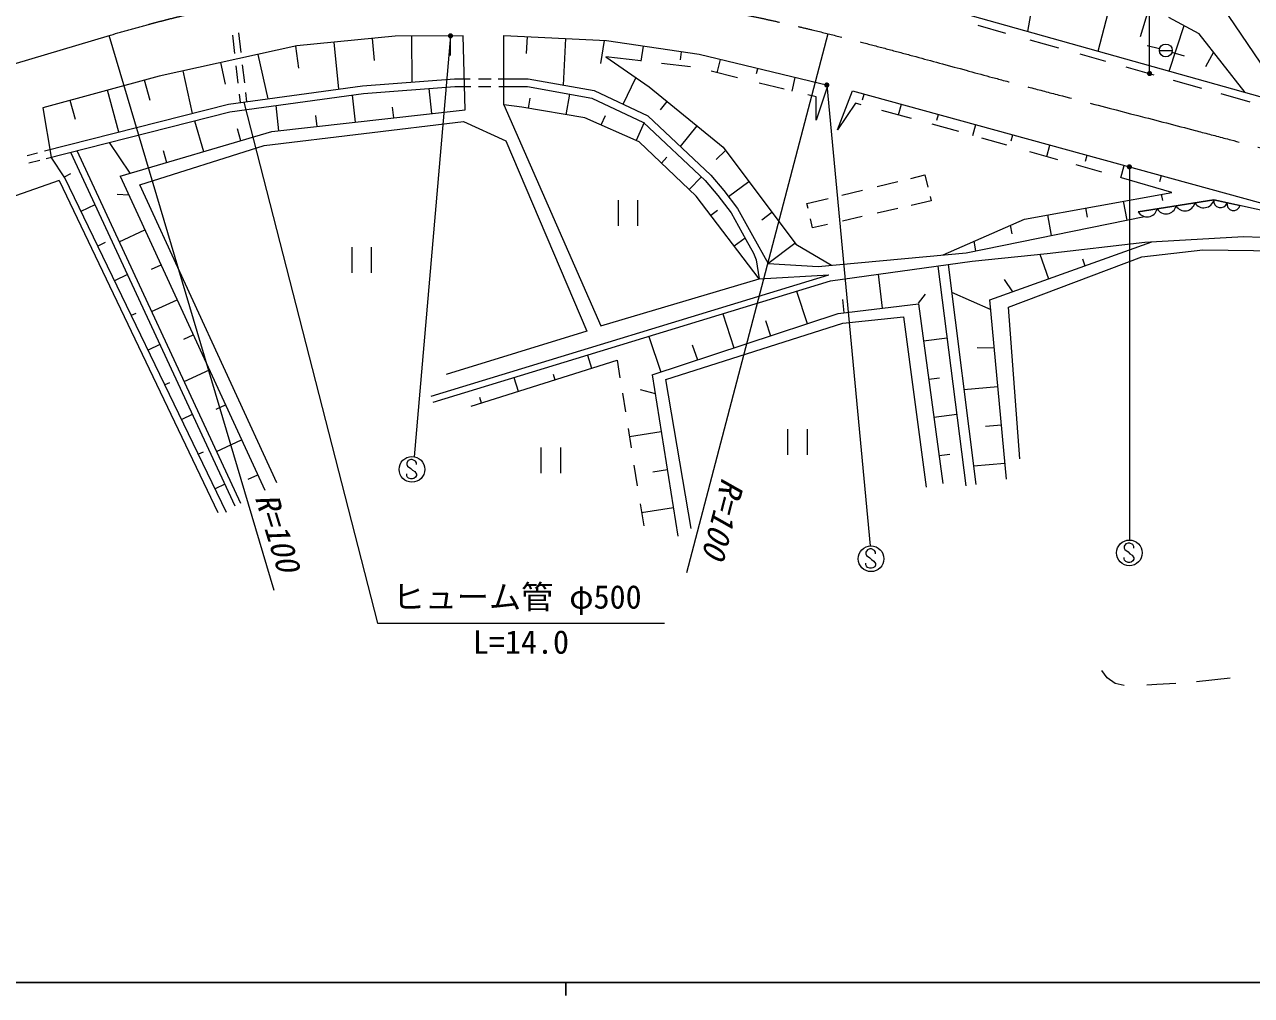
# Model space of a CAD drawing. Units: millimetres, scale not verified. Extents: x 40000 to 680000, y 20000 to 380000.
# Drawn here: x 225858 to 321383, y 204000 to 279614 of the extents above; entities that cross this region are included whole.
import ezdxf
from ezdxf.enums import TextEntityAlignment as Align

# ---------------------------------------------------------------- set-up
doc = ezdxf.new("R2010")
doc.units = ezdxf.units.MM
doc.header["$LTSCALE"] = 1000
doc.linetypes.add('CHAIN', pattern=[18.5, 12, -1.5, 3.5, -1.5])
for name, color, linetype, lineweight in [('M-BGD', 7, 'Continuous', 13), ('M-BMK', 2, 'CHAIN', 13), ('M-STR-HTXT', 7, 'Continuous', 13), ('M-STR-STR3', 7, 'Continuous', 13), ('M-STR-STRC', 7, 'Continuous', 13), ('M-TTL-BAND', 7, 'Continuous', 25)]:
    doc.layers.add(name, color=color, linetype=linetype, lineweight=lineweight)
doc.styles.add('ＭＳ ゴシック', font='')
doc.styles.get('ＭＳ ゴシック').set_extended_font_data('MS Gothic')

# ---------------------------------------------------------------- blocks, each defined once
blk = doc.blocks.new('filled_dot')
at = {"color": 0, "linetype": 'Continuous', "lineweight": -2, "const_width": 1.25}
blk.add_lwpolyline([(-0.625, 0, 1), (0.625, 0, 1)], format="xyb", close=True, dxfattribs=at)

msp = doc.modelspace()

# ---------------------------------------------------------------- linework, layer by layer
at = {"layer": 'M-BGD'}
for p, q in [((288690, 283379), (329531, 271894)), ((303983, 279078), (304613, 282805)), ((318471, 281988), (323659, 274268)), ((309453, 277540), (310539, 281749)), ((312745, 278683), (313365, 280742)), ((317315, 278881), (314960, 280174)), ((242524, 278972), (242702, 277427)), ((300073, 279557), (302244, 278947)), ((314987, 275984), (316137, 279528)), ((245299, 235541), (232445, 278759)), ((242043, 278779), (242206, 277366)), ((254708, 278702), (247057, 277945)), ((250318, 274580), (249957, 278232)), ((253112, 276814), (252943, 278527)), ((260008, 278742), (254708, 278702)), ((256048, 275130), (256021, 278712)), ((259032, 277206), (259021, 278734)), ((260168, 272964), (260008, 278742)), ((263165, 273365), (263173, 278760)), ((263173, 278760), (271158, 278365)), ((264943, 277368), (265008, 278669)), ((267825, 274891), (268004, 278521)), ((270732, 276570), (271001, 278372)), ((271158, 278365), (278391, 277297)), ((304120, 278419), (306354, 277792)), ((320899, 274321), (317315, 278881)), ((247057, 277945), (236338, 275594)), ((244818, 273830), (244060, 277287)), ((247208, 276218), (246991, 277930)), ((271118, 277100), (274478, 274768)), ((273849, 276774), (271118, 277100)), ((273874, 276771), (274047, 277938)), ((276922, 276873), (277014, 277500)), ((278391, 277297), (288391, 274886)), ((308014, 277325), (310018, 276762)), ((314233, 277714), (313263, 277964)), ((314216, 277597), (315216, 277597)), ((315193, 277454), (316153, 277164)), ((318427, 277466), (317800, 276324)), ((241500, 274957), (241130, 276645)), ((242318, 276395), (242473, 275050)), ((242813, 276465), (242974, 275068)), ((277717, 276312), (275443, 276584)), ((279783, 275853), (280036, 276901)), ((282859, 275810), (282952, 276198)), ((311607, 276316), (313773, 275707)), ((236338, 275594), (227292, 273123)), ((235637, 273705), (235206, 275284)), ((238925, 272695), (238200, 276002)), ((252175, 274833), (259331, 275381)), ((259331, 275381), (260553, 275381)), ((261201, 275381), (262196, 275381)), ((262734, 275381), (265062, 275381)), ((265062, 275381), (270209, 274468)), ((272459, 273407), (273462, 275473)), ((281371, 275466), (279310, 275969)), ((285613, 274433), (285869, 275494)), ((315283, 275283), (317502, 274659)), ((233201, 271240), (232312, 274494)), ((241734, 273410), (252175, 274833)), ((241849, 272820), (252239, 274237)), ((242572, 274195), (242648, 273534)), ((243059, 274333), (243143, 273602)), ((252239, 274237), (259353, 274781)), ((257339, 274627), (257556, 272673)), ((259353, 274781), (260600, 274781)), ((261201, 274781), (262172, 274781)), ((262781, 274781), (265009, 274781)), ((265009, 274781), (270026, 273892)), ((268293, 274199), (268013, 272591)), ((270209, 274468), (274383, 272499)), ((274478, 274768), (280248, 270064)), ((285013, 274579), (283051, 275057)), ((288391, 274886), (287482, 272159)), ((289161, 271409), (290310, 274456)), ((290310, 274456), (325225, 264866)), ((291107, 273744), (291233, 274203)), ((318993, 274240), (321249, 273606)), ((227412, 269768), (241734, 273410)), ((229825, 272214), (229418, 273704)), ((245412, 273306), (245629, 271348)), ((251359, 274117), (251593, 272011)), ((263165, 273365), (270718, 256146)), ((264570, 273190), (263165, 273365)), ((265191, 273872), (265057, 273105)), ((270026, 273892), (274042, 271997)), ((275380, 272977), (275897, 273611)), ((287482, 273977), (286851, 274131)), ((287482, 272159), (287482, 273977)), ((290559, 273482), (289161, 271409)), ((291005, 273360), (290559, 273482)), ((293895, 272569), (294125, 273408)), ((227292, 273123), (227928, 269280)), ((227550, 269184), (241849, 272820)), ((245105, 271290), (260168, 272964)), ((248518, 272519), (248611, 271679)), ((254481, 273181), (254574, 272342)), ((269470, 272337), (264570, 273190)), ((273701, 270481), (269470, 272337)), ((271053, 272514), (270732, 271784)), ((274383, 272499), (279290, 267885)), ((294923, 272287), (292612, 272920)), ((296892, 272155), (297018, 272613)), ((233299, 267815), (245105, 271290)), ((239098, 272120), (239801, 269729)), ((242405, 271508), (242679, 270576)), ((244512, 270190), (260041, 272074)), ((260041, 272074), (263319, 270558)), ((274092, 271973), (273479, 270578)), ((274042, 271997), (278853, 267472)), ((276918, 270115), (278222, 271716)), ((298587, 271284), (296514, 271852)), ((299681, 270983), (299911, 271819)), ((232441, 270428), (234046, 268035)), ((263319, 270558), (269629, 255726)), ((278144, 266251), (273701, 270481)), ((302336, 270222), (300398, 270777)), ((302678, 270566), (302804, 271024)), ((226058, 269424), (226860, 269628)), ((229446, 269666), (242229, 242119)), ((229939, 269792), (242683, 242330)), ((234842, 267117), (244512, 270190)), ((236649, 269814), (236923, 268882)), ((279714, 269099), (280444, 269802)), ((280248, 270064), (285901, 262515)), ((306304, 269085), (304128, 269708)), ((305450, 269329), (305697, 270230)), ((308464, 268977), (308590, 269435)), ((226203, 268842), (227037, 269054)), ((228983, 267666), (227928, 269280)), ((275875, 269280), (275441, 268824)), ((309725, 268104), (307727, 268677)), ((311218, 267676), (311483, 268640)), ((228545, 267475), (193790, 255297)), ((228545, 267475), (240915, 241614)), ((229448, 267977), (228949, 267735)), ((241595, 241623), (228983, 267666)), ((233299, 267815), (244568, 243348)), ((278559, 267748), (277614, 266755)), ((278853, 267472), (279829, 266307)), ((279290, 267885), (280298, 266682)), ((294854, 267629), (295958, 267897)), ((295958, 267897), (296185, 266945)), ((315185, 266539), (311255, 267665)), ((314249, 267387), (314375, 267846)), ((245495, 243925), (234842, 267117)), ((280298, 266682), (281370, 265285)), ((280657, 266214), (282242, 267401)), ((289492, 266325), (291092, 266714)), ((292242, 266994), (293840, 267383)), ((303721, 264466), (315185, 266539)), ((231343, 265579), (230250, 265049)), ((233075, 266405), (233976, 266347)), ((272094, 263941), (272094, 265941)), ((273594, 265941), (273594, 263941)), ((283044, 259799), (278144, 266251)), ((279829, 266307), (280867, 264955)), ((286772, 265664), (288428, 266067)), ((286857, 265299), (286772, 265664)), ((296441, 265872), (294889, 265520)), ((296355, 266234), (296441, 265872)), ((311700, 264376), (311431, 265860)), ((318457, 265965), (312563, 265015)), ((312563, 265015), (318457, 265965)), ((314472, 265906), (314383, 266394)), ((325046, 264513), (318457, 265965)), ((318457, 265965), (320494, 265516)), ((279803, 265122), (279295, 264736)), ((280867, 264955), (282015, 262881)), ((281370, 265285), (282540, 263173)), ((283253, 264410), (284040, 264999)), ((291070, 264653), (289541, 264306)), ((293847, 265283), (292245, 264920)), ((299181, 261843), (313065, 264652)), ((305818, 263185), (305527, 264793)), ((308607, 264621), (308479, 265326)), ((287212, 263777), (287049, 264476)), ((288377, 264042), (287212, 263777)), ((297393, 261677), (303721, 264466)), ((302746, 263311), (302625, 263983)), ((233229, 262700), (235231, 263622)), ((281955, 262989), (281109, 262346)), ((282015, 262881), (282613, 261811)), ((282540, 263173), (283747, 261013)), ((299935, 261995), (299801, 262738)), ((301020, 258173), (313631, 262697)), ((313091, 262666), (320762, 263107)), ((320762, 263107), (328440, 262791)), ((232130, 262626), (231558, 262349)), ((251356, 260275), (251356, 262275)), ((252856, 262275), (252856, 260275)), ((282613, 261811), (282820, 261280)), ((283723, 261014), (285838, 262598)), ((285901, 262515), (288681, 260872)), ((287640, 260775), (299181, 261843)), ((299625, 261176), (305475, 261783)), ((305475, 261783), (313091, 262666)), ((312851, 261517), (317596, 262076)), ((317596, 262076), (327831, 261936)), ((235747, 260557), (236486, 260897)), ((282820, 261280), (283044, 259799)), ((283747, 261013), (287640, 260775)), ((288613, 259648), (299625, 261176)), ((296970, 260807), (299141, 243692)), ((297763, 260917), (299934, 243792)), ((302477, 257609), (312851, 261517)), ((304905, 261724), (305590, 259812)), ((308224, 261355), (308414, 260825)), ((233869, 260135), (232865, 259649)), ((257519, 250680), (288467, 260126)), ((283044, 259799), (288467, 260126)), ((292326, 260163), (292635, 257523)), ((257665, 250202), (288613, 259648)), ((270718, 256146), (283044, 259799)), ((302126, 259759), (302766, 258799)), ((235755, 257258), (237741, 258172)), ((285953, 258836), (286786, 256320)), ((289534, 258212), (289656, 257174)), ((295986, 258622), (295441, 257916)), ((298037, 258759), (301090, 257412)), ((302304, 244200), (301020, 258173)), ((234530, 257122), (234173, 256949)), ((274730, 252328), (289207, 257121)), ((280213, 257084), (281090, 254434)), ((289207, 257121), (295449, 257854)), ((295449, 257854), (297363, 243876)), ((303360, 245793), (302477, 257609)), ((275797, 251958), (289558, 256357)), ((283545, 256564), (283938, 255377)), ((289558, 256357), (294294, 256857)), ((294294, 256857), (296062, 243581)), ((238257, 255107), (238995, 255447)), ((269629, 255726), (258689, 252366)), ((274472, 255331), (275394, 252548)), ((297682, 255195), (295848, 254944)), ((236395, 254692), (235481, 254249)), ((277849, 254678), (278242, 253491)), ((300021, 254467), (301365, 254425)), ((260628, 249902), (271988, 253475)), ((269684, 253870), (270004, 252851)), ((271988, 253475), (272210, 252099)), ((238281, 251815), (240250, 252722)), ((267003, 252393), (267142, 251951)), ((274730, 252328), (276735, 239768)), ((237145, 251722), (236788, 251549)), ((263945, 252118), (264281, 251051)), ((277749, 240378), (275797, 251958)), ((297084, 252085), (296254, 251972)), ((298996, 251194), (301639, 251437)), ((261280, 250593), (261419, 250151)), ((272403, 250902), (272636, 249456)), ((273785, 251195), (274960, 250889)), ((240766, 249657), (241505, 249997)), ((238921, 249249), (238096, 248849)), ((298437, 249242), (296661, 248999)), ((300673, 248336), (301914, 248450)), ((272846, 248151), (273087, 246658)), ((272947, 247529), (275433, 247926)), ((285281, 246103), (285281, 248103)), ((286781, 248103), (286781, 246103)), ((240807, 246373), (242760, 247273)), ((266075, 244680), (266075, 246680)), ((267575, 246680), (267575, 244680)), ((239761, 246322), (239404, 246149)), ((297898, 246141), (297068, 246027)), ((243276, 244207), (244015, 244548)), ((273305, 245307), (273565, 243689)), ((274774, 244783), (275906, 244964)), ((299751, 245238), (302188, 245462)), ((241447, 243806), (240711, 243449)), ((273792, 242284), (274068, 240568)), ((273901, 241606), (276379, 242001)), ((310140, 228732), (309726, 229319)), ((310761, 228284), (310140, 228732)), ((319735, 228717), (317113, 228420)), ((311460, 228144), (310761, 228284)), ((314005, 228215), (313237, 228167)), ((315495, 228296), (314005, 228215))]:
    msp.add_line(p, q, dxfattribs=at)
msp.add_circle((314716, 277597), 500, dxfattribs=at)
for centre, radius, start, end in [((316198, 265912), 807, 211.50211, 346.79205), ((317671, 266149), 807, 211.50211, 346.79205), ((318971, 265874), 522, 169.98856, 345.16669), ((319989, 265649), 522, 169.98856, 345.16669), ((313251, 265437), 807, 211.50211, 346.79205), ((314724, 265674), 807, 211.50211, 346.79205)]:
    msp.add_arc(centre, radius, start, end, dxfattribs=at)
at = {"layer": 'M-BMK'}
msp.add_line((203778, 270233), (232563, 278794), dxfattribs=at)
for points, knots in [([(232563, 278794), (234588, 279372), (236614, 279950), (238665, 280418), (241076, 280969), (243522, 281368), (245977, 281691), (249371, 282136), (252783, 282435), (256201, 282575), (256771, 282598), (257341, 282617), (257911, 282631), (258481, 282645), (259051, 282655), (259621, 282660), (260192, 282666), (260762, 282667), (261332, 282663), (262444, 282654), (263555, 282622), (264665, 282574), (265776, 282526), (266885, 282462), (267994, 282383), (268941, 282315), (269888, 282235), (270835, 282155)], [0, 0, 0, 0, 1, 1, 1, 2, 2, 2, 3, 3, 3, 4, 4, 4, 5, 5, 5, 6, 6, 6, 7, 7, 7, 8, 8, 8, 9, 9, 9, 9]), ([(272822, 281931), (273002, 281902), (273182, 281872), (273362, 281845), (273673, 281800), (273986, 281763), (274298, 281722), (274610, 281681), (274922, 281635), (275233, 281589), (275661, 281524), (276089, 281457), (276516, 281388), (276943, 281319), (277370, 281247), (277796, 281173), (278223, 281098), (278649, 281022), (279074, 280943), (281787, 280442), (284483, 279850), (287165, 279202), (292111, 278008), (297008, 276624), (301921, 275305), (307868, 273709), (313839, 272209), (319789, 270628), (328770, 268241), (337702, 265668), (346695, 263323), (352056, 261926), (357440, 260609), (362775, 259119), (364001, 258777), (365223, 258426), (366449, 258086), (366654, 258029), (366858, 257973), (367063, 257919), (367385, 257835), (367709, 257757), (368033, 257679)], [0, 0, 0, 0, 1, 1, 1, 2, 2, 2, 3, 3, 3, 4, 4, 4, 5, 5, 5, 6, 6, 6, 7, 7, 7, 8, 8, 8, 9, 9, 9, 10, 10, 10, 11, 11, 11, 12, 12, 12, 13, 13, 13, 14, 14, 14, 14])]:
    msp.add_open_spline(points, degree=3, knots=knots, dxfattribs=at)
at = {"layer": 'M-STR-HTXT'}
msp.add_line((288398, 278890), (277384, 236925), dxfattribs=at)
at = {"layer": 'M-STR-STR3'}
for p, q in [((242938, 273574), (253350, 233001)), ((253350, 233001), (275688, 233001))]:
    msp.add_line(p, q, dxfattribs=at)
at = {"layer": 'M-STR-STRC'}
for p, q in [((313452, 275797), (313452, 308519)), ((259021, 278734), (256189, 245956)), ((288319, 274904), (291690, 239007)), ((311877, 268532), (311877, 239466)), ((255738, 245667), (255614, 245483)), ((255930, 245733), (255738, 245667)), ((256051, 245731), (255930, 245733)), ((256301, 245612), (256051, 245731)), ((256364, 245480), (256301, 245612)), ((255614, 245483), (255617, 245351)), ((255617, 244503), (255614, 244625)), ((255617, 245351), (255680, 245222)), ((255680, 245222), (255935, 245041)), ((255935, 245041), (256064, 244909)), ((256064, 244909), (256243, 244793)), ((256243, 244793), (256370, 244593)), ((256364, 245351), (256364, 245480)), ((256370, 244593), (256364, 244482)), ((255656, 244401), (255617, 244503)), ((255740, 244290), (255656, 244401)), ((255927, 244230), (255740, 244290)), ((256062, 244230), (255927, 244230)), ((256162, 244259), (256062, 244230)), ((256304, 244351), (256162, 244259)), ((256364, 244482), (256304, 244351)), ((311593, 239163), (311469, 238979)), ((311469, 238979), (311471, 238847)), ((311471, 238847), (311535, 238718)), ((311785, 239229), (311593, 239163)), ((311906, 239226), (311785, 239229)), ((312156, 239108), (311906, 239226)), ((312219, 238976), (312156, 239108)), ((312219, 238847), (312219, 238976)), ((291482, 238707), (291358, 238523)), ((291358, 238523), (291361, 238391)), ((291361, 238391), (291424, 238262)), ((291424, 238262), (291680, 238081)), ((291674, 238773), (291482, 238707)), ((291795, 238770), (291674, 238773)), ((291680, 238081), (291809, 237949)), ((292046, 238652), (291795, 238770)), ((291809, 237949), (291988, 237833)), ((292109, 238520), (292046, 238652)), ((292109, 238391), (292109, 238520)), ((311471, 237999), (311469, 238120)), ((311511, 237896), (311471, 237999)), ((311595, 237786), (311511, 237896)), ((311535, 238718), (311790, 238536)), ((311790, 238536), (311919, 238405)), ((311919, 238405), (312098, 238289)), ((312098, 238289), (312225, 238089)), ((312219, 237978), (312159, 237846)), ((312225, 238089), (312219, 237978)), ((291361, 237543), (291358, 237664)), ((291400, 237441), (291361, 237543)), ((291485, 237330), (291400, 237441)), ((291672, 237269), (291485, 237330)), ((291806, 237269), (291672, 237269)), ((291906, 237298), (291806, 237269)), ((292048, 237391), (291906, 237298)), ((291988, 237833), (292114, 237633)), ((292109, 237522), (292048, 237391)), ((292114, 237633), (292109, 237522)), ((311782, 237725), (311595, 237786)), ((311916, 237725), (311782, 237725)), ((312017, 237754), (311916, 237725)), ((312159, 237846), (312017, 237754))]:
    msp.add_line(p, q, dxfattribs=at)
for centre in [(256021, 244970), (291766, 238010), (311876, 238466)]:
    msp.add_circle(centre, 1000, dxfattribs=at)
at = {"layer": 'M-TTL-BAND'}
for p, q in [((40000, 205000), (579000, 205000)), ((268000, 205000), (268000, 204000))]:
    msp.add_line(p, q, dxfattribs=at)

# ---------------------------------------------------------------- block references
at = {"layer": 'M-STR-STRC', "xscale": 160, "yscale": 160}
for p, rotation in [((259021, 278734), 265.1), ((288319, 274904), 275.4), ((313452, 275797), 90), ((311877, 268532), 270)]:
    msp.add_blockref('filled_dot', p, dxfattribs=dict(at, rotation=rotation))

# ---------------------------------------------------------------- texts
at = {"layer": 'M-BGD', "style": 'ＭＳ ゴシック', "oblique": 15}
msp.add_text('R=100', height=1833, rotation=287.049, dxfattribs=at).set_placement((244653, 243072), align=Align.MIDDLE_LEFT)
at = {"layer": 'M-STR-HTXT', "style": 'ＭＳ ゴシック', "oblique": 15}
msp.add_text('R=100', height=1833, rotation=255.563, dxfattribs=at).set_placement((281054, 244172), align=Align.MIDDLE_LEFT)
at = {"layer": 'M-STR-STR3', "style": 'ＭＳ ゴシック'}
for s, p in [('ヒューム管 φ500', (254519, 233575)), ('L=14.0', (260769, 230063))]:
    msp.add_text(s, height=1833, dxfattribs=at).set_placement(p, align=Align.BOTTOM_LEFT)

doc.saveas('drawing.dxf')
